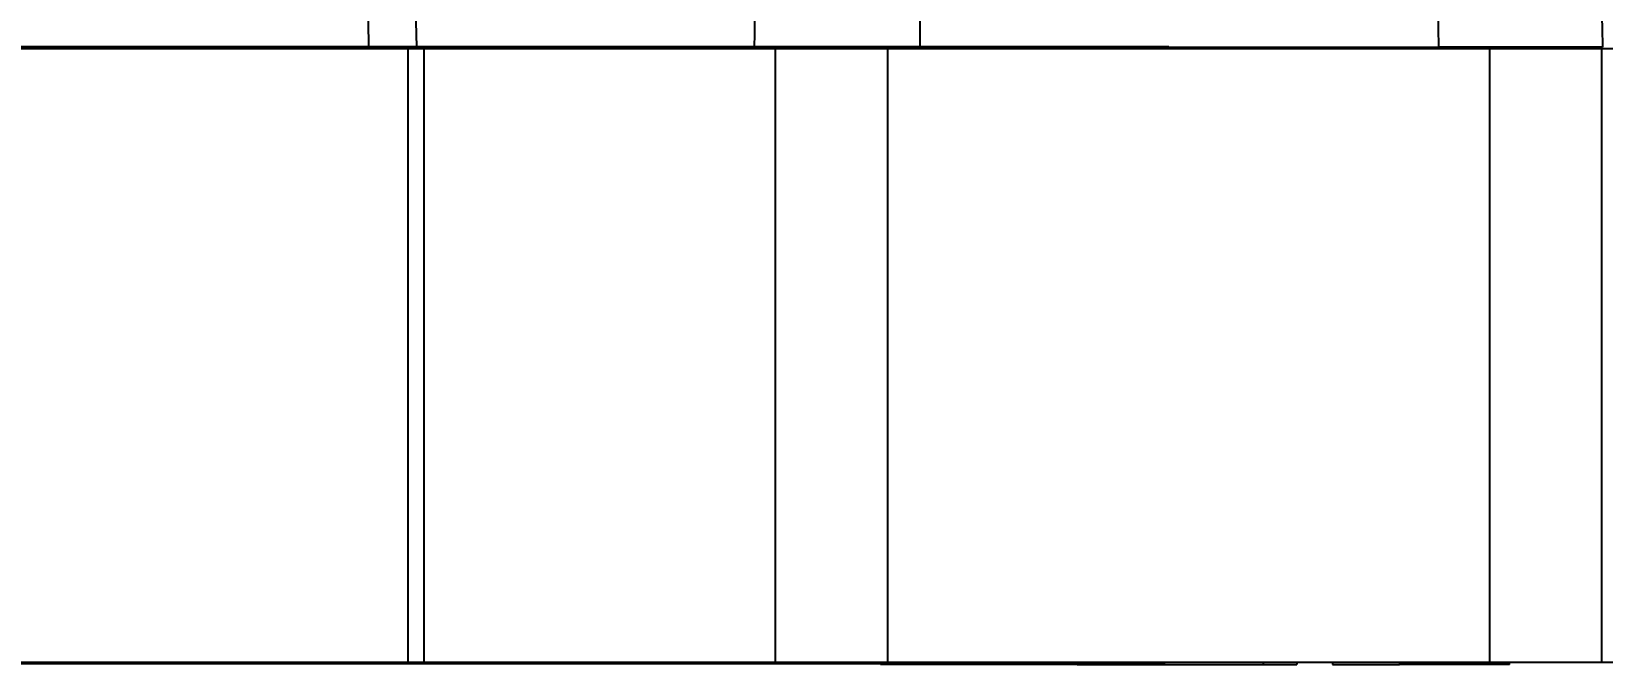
# Model space of a CAD drawing. Header units: millimetres. Extents: x 7861 to 11104, y 3791 to 6084.
# Drawn here: x 8820.8 to 8974.3, y 5489.8 to 5551.7 of the extents above; entities that cross this region are included whole.
import ezdxf

# ---------------------------------------------------------------- set-up
doc = ezdxf.new("R2010")
doc.units = ezdxf.units.MM
doc.layers.add('AM_5', color=3, linetype='Continuous', lineweight=25)
doc.styles.add('SLDTEXTSTYLE1', font='txt.shx', dxfattribs={"width": 0.7, "bigfont": 'gbcbig.shx'})
doc.dimstyles.new('SLDDIMSTYLE12$0', dxfattribs={"dimtxt": 12, "dimasz": 10, "dimexe": 0, "dimexo": 0.0625, "dimgap": 0.875, "dimtad": 1, "dimdec": 1, "dimlfac": 1.8, "dimrnd": 1e-09, "dimzin": 12, "dimdsep": 46, "dimtxsty": 'SLDTEXTSTYLE1', "dimcen": 0.09, "dimdle": 8.16, "dimclrd": 3, "dimclre": 3, "dimadec": 0, "dimazin": 3, "dimtfac": 1, "dimtdec": 1, "dimtofl": 0, "dimtmove": 0, "dimatfit": 3, "dimfxl": 0, "dimfrac": 2, "dimtolj": 1, "dimlwd": 5, "dimlwe": 5, "dimarcsym": 0})

# ---------------------------------------------------------------- blocks, each defined once
blk = doc.blocks.new('*D83')
at = {"layer": 'AM_5', "color": 3, "lineweight": 5, "transparency": 16777216}
blk.add_line((8920.23, 5884.01), (8525.83, 5884.01), dxfattribs=at)
at = {"layer": 'AM_5', "color": 3, "linetype": 'Continuous', "lineweight": 5, "transparency": 16777216}
for p, q in [((8525.83, 5874.01), (8525.83, 5560.23)), ((8931.9, 5550.23), (8525.83, 5550.23))]:
    blk.add_line(p, q, dxfattribs=at)
at = {"layer": 'AM_5', "color": 3, "transparency": 16777216}
for points in [[(8524.16, 5874.01), (8527.5, 5874.01), (8525.83, 5884.01)], [(8524.16, 5560.23), (8527.5, 5560.23), (8525.83, 5550.23)]]:
    blk.add_solid(points, dxfattribs=at)
at = {"layer": 'Defpoints', "color": 0, "transparency": 16777216}
for p in [(8920.29, 5884.01), (8525.83, 5550.23), (8931.97, 5550.23)]:
    blk.add_point(p, dxfattribs=at)
at = {"layer": 'AM_5', "color": 0, "transparency": 16777216, "insert": (8511.24, 5717.12), "char_height": 12, "attachment_point": 5, "rotation": 90, "style": 'SLDTEXTSTYLE1'}
blk.add_mtext('\\A1;{\\H2.28571x;335}', dxfattribs=at)
blk = doc.blocks.new('*D84')
at = {"layer": 'AM_5', "color": 3, "lineweight": 5, "transparency": 16777216}
blk.add_line((8931.9, 5550.23), (8525.65, 5550.23), dxfattribs=at)
at = {"layer": 'AM_5', "color": 3, "linetype": 'Continuous', "lineweight": 5, "transparency": 16777216}
for p, q in [((8525.65, 5540.23), (8525.65, 5499.82)), ((8931.56, 5489.82), (8525.65, 5489.82))]:
    blk.add_line(p, q, dxfattribs=at)
at = {"layer": 'AM_5', "color": 3, "transparency": 16777216}
for points in [[(8523.98, 5540.23), (8527.31, 5540.23), (8525.65, 5550.23)], [(8523.98, 5499.82), (8527.31, 5499.82), (8525.65, 5489.82)]]:
    blk.add_solid(points, dxfattribs=at)
at = {"layer": 'Defpoints', "color": 0, "transparency": 16777216}
for p in [(8931.97, 5550.23), (8525.65, 5489.82), (8931.62, 5489.82)]:
    blk.add_point(p, dxfattribs=at)
at = {"layer": 'AM_5', "color": 0, "transparency": 16777216, "insert": (8511.06, 5520.02), "char_height": 12, "attachment_point": 5, "rotation": 90, "style": 'SLDTEXTSTYLE1'}
blk.add_mtext('\\A1;{\\H2.28571x;60}', dxfattribs=at)

msp = doc.modelspace()

# ---------------------------------------------------------------- linework, layer by layer
at = {"color": 7, "linetype": 'Continuous', "lineweight": 25}
for p, q in [((8853.311, 5576.94), (8853.714, 5550.19)), ((8857.711, 5577.001), (8858.413, 5550.19)), ((8857.597, 5550.001), (8816.21, 5550.001)), ((8818.186, 5550.19), (8853.714, 5550.19)), ((8825.019, 5550.001), (8825.019, 5550.19)), ((8825.416, 5550.001), (8825.416, 5550.19)), ((8853.714, 5550.19), (8858.413, 5550.19)), ((8857.597, 5490.001), (8857.597, 5550.001)), ((8859.127, 5550.001), (8857.597, 5550.001)), ((8858.413, 5550.19), (8891.426, 5550.19)), ((8859.127, 5550.001), (8859.127, 5490.001)), ((8893.477, 5550.001), (8859.127, 5550.001)), ((8874.408, 5550.19), (8874.408, 5550.001)), ((8877.443, 5550.19), (8877.443, 5550.001)), ((8893.443, 5550.001), (8893.443, 5550.19)), ((8893.477, 5490.001), (8893.477, 5550.001)), ((8904.465, 5550.001), (8893.477, 5550.001)), ((8904.465, 5490.001), (8904.465, 5550.001)), ((8963.273, 5550.001), (8904.465, 5550.001)), ((8907.568, 5550.19), (8958.292, 5550.19)), ((8929.265, 5550.19), (8929.265, 5550.001)), ((8957.365, 5550.19), (8957.365, 5550.001)), ((8960.704, 5550.19), (8960.704, 5550.001)), ((8963.273, 5490.001), (8963.273, 5550.001)), ((8974.215, 5550.001), (8963.273, 5550.001)), ((8964.903, 5550.19), (8964.903, 5550.001)), ((8974.215, 5490.001), (8974.215, 5550.001)), ((9008.64, 5550.001), (8974.215, 5550.001)), ((9083.869, 5490.001), (8783.869, 5490.001)), ((8857.597, 5490.001), (8816.21, 5490.001)), ((8859.127, 5490.001), (8857.597, 5490.001)), ((8893.477, 5490.001), (8859.127, 5490.001)), ((8904.465, 5490.001), (8893.477, 5490.001)), ((8903.748, 5490.001), (8903.748, 5489.79)), ((8922.966, 5489.79), (8903.748, 5489.79)), ((8963.273, 5490.001), (8904.465, 5490.001)), ((8922.966, 5490.001), (8922.966, 5489.79)), ((8922.966, 5489.79), (8926.591, 5489.79)), ((8926.591, 5490.001), (8926.591, 5489.79)), ((8926.591, 5489.79), (8941.13, 5489.79)), ((8941.13, 5490.001), (8941.13, 5489.79)), ((8941.13, 5489.79), (8944.428, 5489.79)), ((8944.428, 5490.001), (8944.428, 5489.79)), ((8947.911, 5490.001), (8947.911, 5489.79)), ((8947.911, 5489.79), (8954.438, 5489.79)), ((8954.438, 5490.001), (8954.438, 5489.79)), ((8965.204, 5489.79), (8954.438, 5489.79)), ((8974.215, 5490.001), (8963.273, 5490.001)), ((8965.204, 5489.79), (8965.204, 5490.001)), ((9008.64, 5490.001), (8974.215, 5490.001))]:
    msp.add_line(p, q, dxfattribs=at)
for points, knots in [([(8958.292, 5550.19), (8957.953, 5570.284), (8957.282, 5609.992), (8956.66, 5649.702), (8956.353, 5669.317)], [0, 0, 0, 0, 0.50602862, 1, 1, 1, 1]), ([(8971.455, 5669.317), (8971.904, 5649.702), (8972.813, 5609.993), (8973.792, 5570.284), (8974.287, 5550.19)], [0, 0, 0, 0, 0.4939776, 1, 1, 1, 1]), ([(8908.195, 5634.011), (8908.099, 5619.944), (8907.908, 5592.003), (8907.681, 5564.063), (8907.568, 5550.19)], [0, 0, 0, 0, 0.5034857, 1, 1, 1, 1]), ([(8891.426, 5550.19), (8891.645, 5564.019), (8891.952, 5583.402), (8892.239, 5602.784), (8892.321, 5608.337)], [0, 0, 0, 0, 0.7134947, 1, 1, 1, 1]), ([(8907.568, 5550.19), (8906.733, 5550.19), (8905.062, 5550.19), (8902.525, 5550.19), (8900.057, 5550.19), (8897.715, 5550.19), (8895.584, 5550.19), (8893.299, 5550.19), (8892.139, 5550.19), (8891.426, 5550.19)], [0, 0, 0, 0, 0.13170164, 0.26340302, 0.39510563, 0.5268083, 0.6584953, 0.79018262, 1, 1, 1, 1]), ([(8974.287, 5550.19), (8973.873, 5550.19), (8973.046, 5550.19), (8971.362, 5550.19), (8969.403, 5550.19), (8967.198, 5550.19), (8964.814, 5550.19), (8961.821, 5550.19), (8959.635, 5550.19), (8958.292, 5550.19)], [0, 0, 0, 0, 0.1317289, 0.2634574, 0.395189, 0.5269206, 0.6586019, 0.7902834, 1, 1, 1, 1])]:
    msp.add_open_spline(points, degree=3, knots=knots, dxfattribs=at)

# ---------------------------------------------------------------- dimensions: what is measured, and where the dimension line sits
at = {"layer": 'AM_5'}
for base, p1, p2, text, picture, middle in [((8525.829, 5550.226), (8920.291, 5884.011), (8931.967, 5550.226), '{\\H2.28571x;335}', '*D83', (8511.24, 5717.119)), ((8525.646, 5489.823), (8931.967, 5550.226), (8931.623, 5489.823), '{\\H2.28571x;60}', '*D84', (8511.057, 5520.025))]:
    dim = msp.add_linear_dim(base=base, p1=p1, p2=p2, angle=90, text=text, dimstyle='SLDDIMSTYLE12$0', override={"dimlfac": 1}, dxfattribs=at)
    dim.commit()
    dim.dimension.update_dxf_attribs({"geometry": picture, "text_midpoint": middle})

doc.saveas('drawing.dxf')
